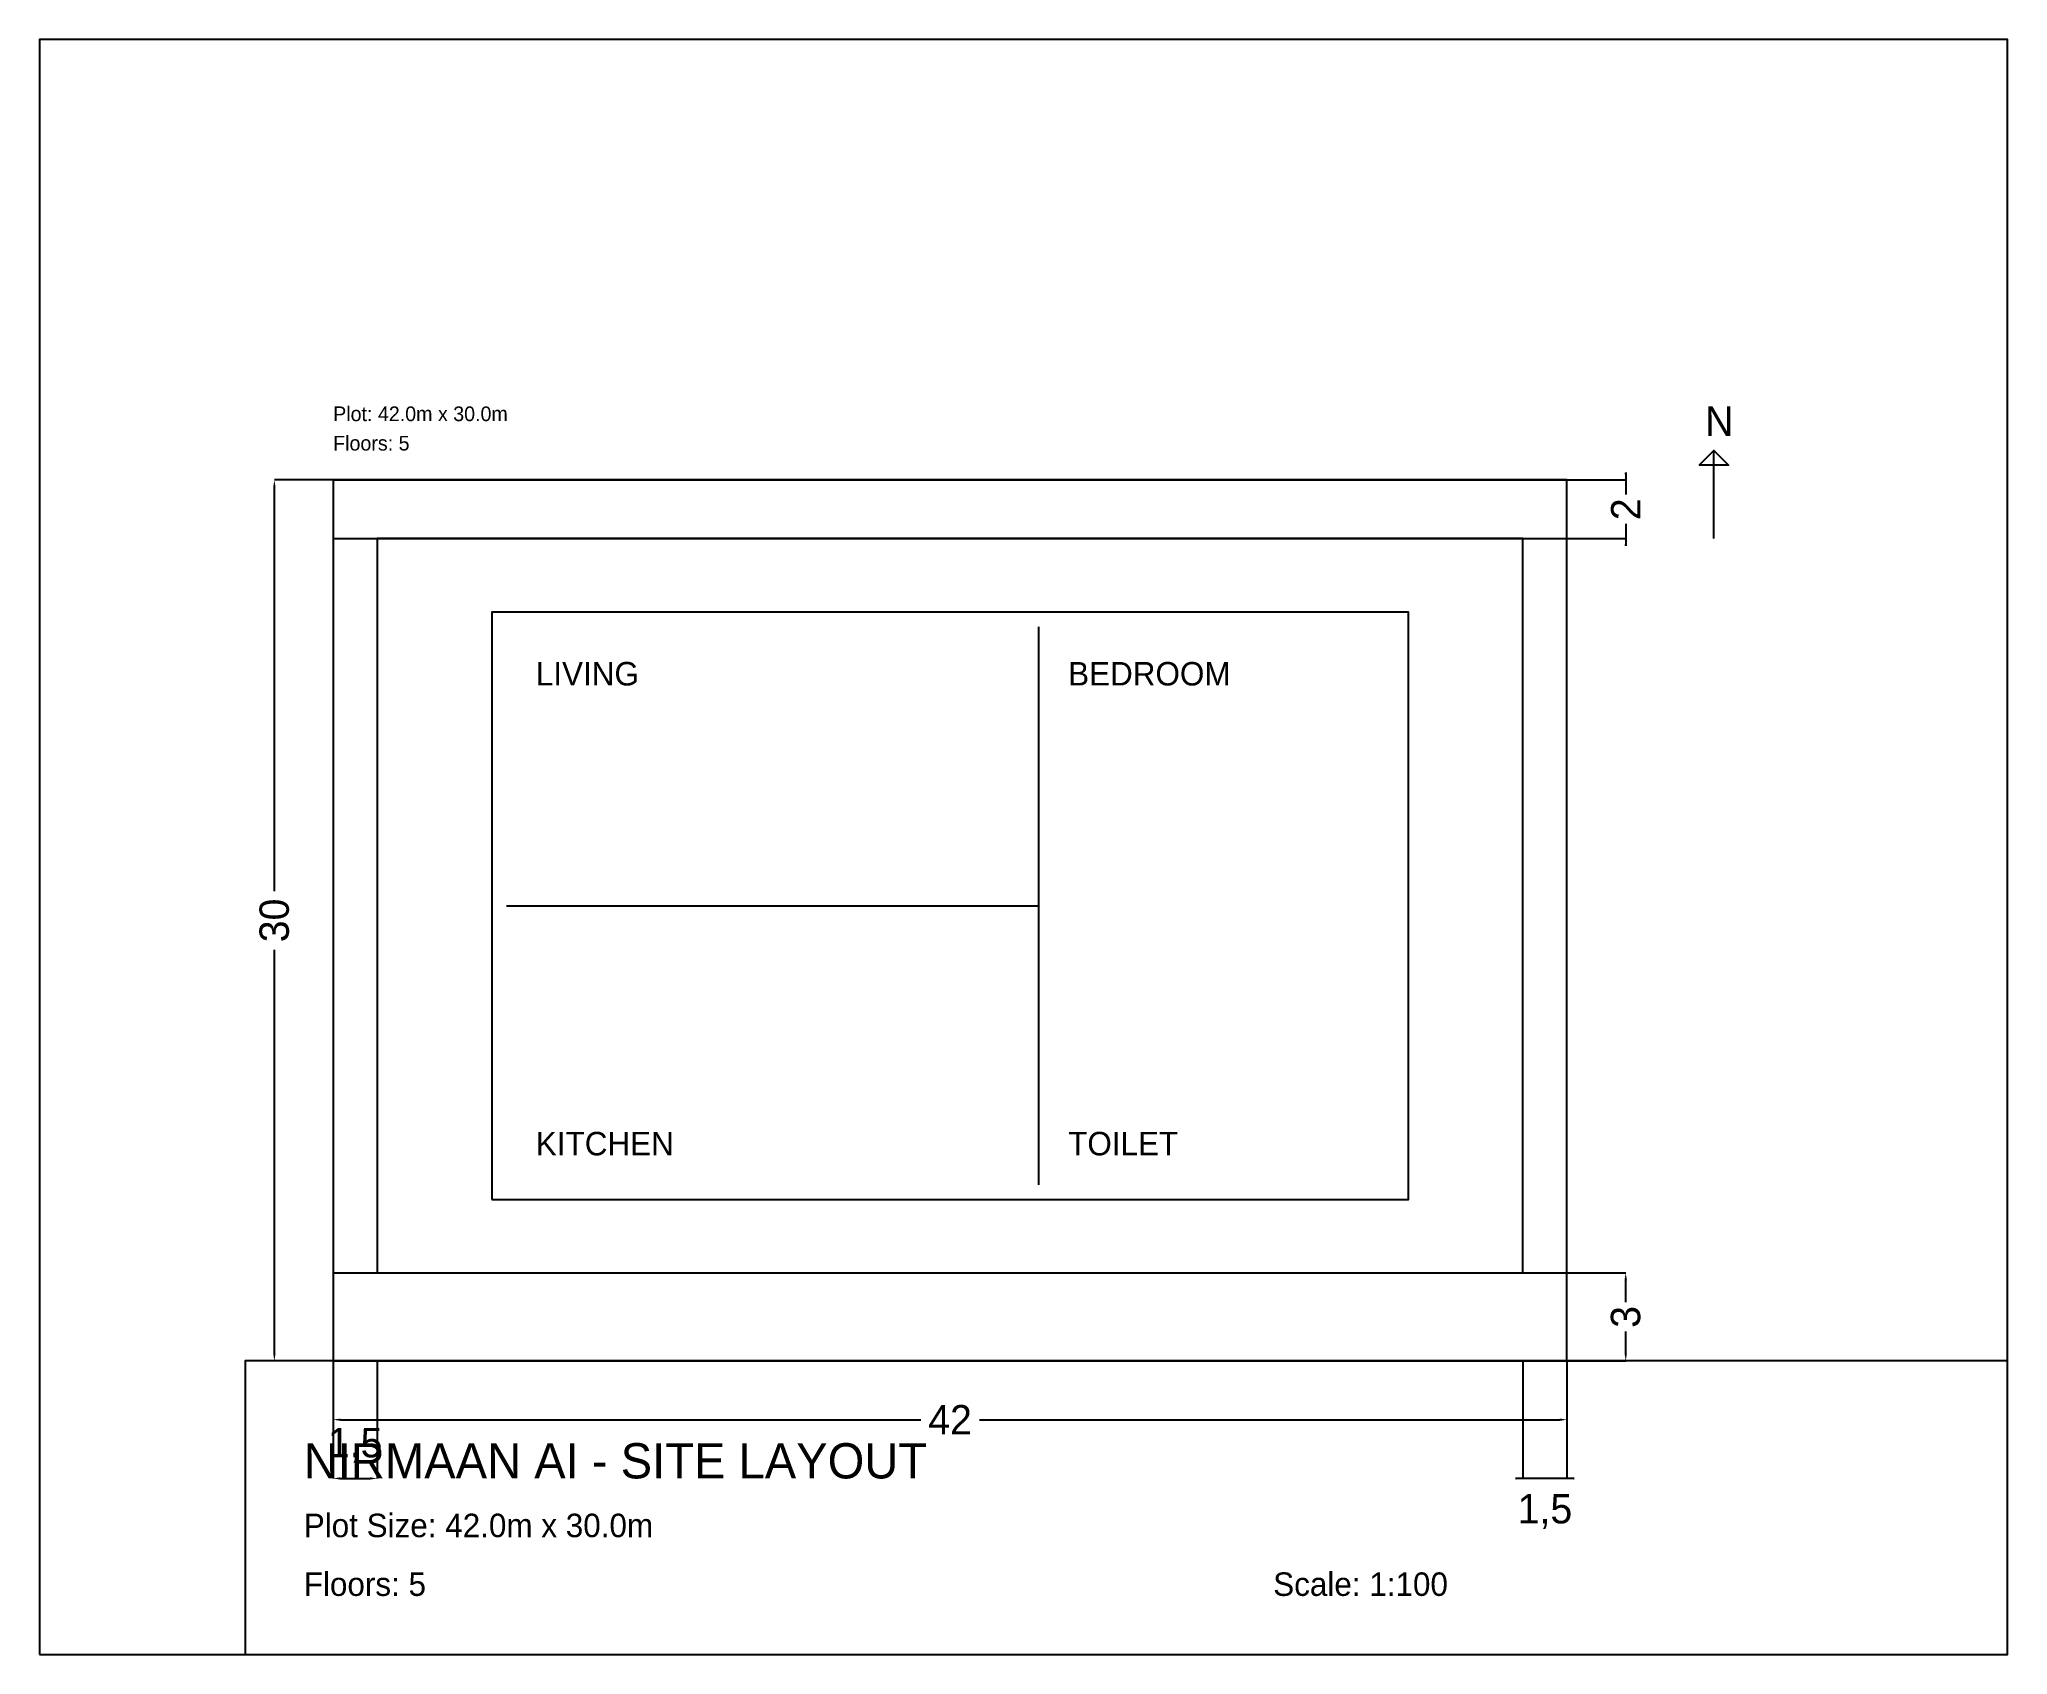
# Model space of a CAD drawing. Header units: metres. Extents: x -10 to 57, y -10 to 45.
import ezdxf

# ---------------------------------------------------------------- set-up
doc = ezdxf.new("R2010")
doc.units = ezdxf.units.M
for name, color, linetype in [('BUILDING', 1, 'Continuous'), ('PLOT', 7, 'Continuous'), ('SETBACK', 3, 'Continuous'), ('TEXT', 5, 'Continuous')]:
    doc.layers.add(name, color=color, linetype=linetype)
doc.dimstyles.get("Standard").update_dxf_attribs({"dimtxt": 2.5, "dimasz": 2.5, "dimexe": 1.25, "dimexo": 0.625, "dimtad": 1, "dimcen": 2.5, "dimazin": 3, "dimtfac": 1, "dimtmove": 0, "dimatfit": 3})

# ---------------------------------------------------------------- blocks, each defined once
blk = doc.blocks.new('_CLOSEDFILLED')
at = {"color": 0, "linetype": 'BYBLOCK'}
blk.add_solid([(-1, 0.16), (0, 0), (-1, -0.16)], dxfattribs=at)
blk = doc.blocks.new('*D1')
for p, q in [((0, 0), (0, -2)), ((42, 0), (42, -2)), ((0.25, -2), (20, -2)), ((22, -2), (41.75, -2))]:
    blk.add_line(p, q)
at = {"layer": 'Defpoints'}
for p in [(0, 0), (42, 0), (0, -2)]:
    blk.add_point(p, dxfattribs=at)
at = {"layer": 'TEXT', "xscale": 0.25, "yscale": 0.25, "rotation": 180}
blk.add_blockref('_CLOSEDFILLED', (0, -2), dxfattribs=at)
at = {"layer": 'TEXT', "xscale": 0.25, "yscale": 0.25}
blk.add_blockref('_CLOSEDFILLED', (42, -2), dxfattribs=at)
at = {"layer": 'TEXT', "insert": (21, -2), "char_height": 1, "attachment_point": 5}
blk.add_mtext('42', dxfattribs=at)
blk = doc.blocks.new('*D2')
for p, q in [((0, 30), (-2, 30)), ((-2, 16), (-2, 29.75)), ((-2, 0.25), (-2, 14)), ((0, 0), (-2, 0))]:
    blk.add_line(p, q)
at = {"layer": 'Defpoints'}
for p in [(0, 30), (-2, 0), (0, 0)]:
    blk.add_point(p, dxfattribs=at)
at = {"layer": 'TEXT', "xscale": 0.25, "yscale": 0.25}
for p, rotation in [((-2, 30), 90), ((-2, 0), 270)]:
    blk.add_blockref('_CLOSEDFILLED', p, dxfattribs=dict(at, rotation=rotation))
at = {"layer": 'TEXT', "insert": (-2, 15), "char_height": 1, "attachment_point": 5, "rotation": 90}
blk.add_mtext('30', dxfattribs=at)
blk = doc.blocks.new('*D3')
for p, q in [((0, 3), (44, 3)), ((44, 2), (44, 2.75)), ((44, 0.25), (44, 1)), ((0, 0), (44, 0))]:
    blk.add_line(p, q)
at = {"layer": 'Defpoints'}
for p in [(0, 3), (0, 0), (44, 0)]:
    blk.add_point(p, dxfattribs=at)
at = {"layer": 'TEXT', "xscale": 0.25, "yscale": 0.25}
for p, rotation in [((44, 3), 90), ((44, 0), 270)]:
    blk.add_blockref('_CLOSEDFILLED', p, dxfattribs=dict(at, rotation=rotation))
at = {"layer": 'TEXT', "insert": (44, 1.5), "char_height": 1, "attachment_point": 5, "rotation": 90}
blk.add_mtext('3', dxfattribs=at)
blk = doc.blocks.new('*D4')
for p, q in [((44, 30.25), (44, 29.5)), ((0, 30), (44, 30)), ((44, 28.5), (44, 27.75)), ((0, 28), (44, 28))]:
    blk.add_line(p, q)
at = {"layer": 'Defpoints'}
for p in [(0, 30), (44, 30), (0, 28)]:
    blk.add_point(p, dxfattribs=at)
at = {"layer": 'TEXT', "xscale": 0.25, "yscale": 0.25}
for p, rotation in [((44, 30), 270), ((44, 28), 90)]:
    blk.add_blockref('_CLOSEDFILLED', p, dxfattribs=dict(at, rotation=rotation))
at = {"layer": 'TEXT', "insert": (44, 29), "char_height": 1, "attachment_point": 5, "rotation": 90}
blk.add_mtext('2', dxfattribs=at)
blk = doc.blocks.new('*D5')
for p, q in [((0, 0), (0, -4)), ((1.5, 0), (1.5, -4)), ((0.25, -4), (1.25, -4))]:
    blk.add_line(p, q)
at = {"layer": 'Defpoints'}
for p in [(0, 0), (1.5, 0), (0, -4)]:
    blk.add_point(p, dxfattribs=at)
at = {"layer": 'TEXT', "xscale": 0.25, "yscale": 0.25, "rotation": 180}
blk.add_blockref('_CLOSEDFILLED', (0, -4), dxfattribs=at)
at = {"layer": 'TEXT', "xscale": 0.25, "yscale": 0.25}
blk.add_blockref('_CLOSEDFILLED', (1.5, -4), dxfattribs=at)
at = {"layer": 'TEXT', "insert": (0.75, -2.875), "char_height": 1, "attachment_point": 5}
blk.add_mtext('1,5', dxfattribs=at)
blk = doc.blocks.new('*D6')
for p, q in [((40.5, 0), (40.5, -4)), ((42, 0), (42, -4)), ((42.25, -4), (40.25, -4))]:
    blk.add_line(p, q)
at = {"layer": 'Defpoints'}
for p in [(40.5, 0), (42, 0), (42, -4)]:
    blk.add_point(p, dxfattribs=at)
at = {"layer": 'TEXT', "xscale": 0.25, "yscale": 0.25}
blk.add_blockref('_CLOSEDFILLED', (40.5, -4), dxfattribs=at)
at = {"layer": 'TEXT', "xscale": 0.25, "yscale": 0.25, "rotation": 180}
blk.add_blockref('_CLOSEDFILLED', (42, -4), dxfattribs=at)
at = {"layer": 'TEXT', "insert": (41.25, -5.125), "char_height": 1, "attachment_point": 5}
blk.add_mtext('1,5', dxfattribs=at)

msp = doc.modelspace()

# ---------------------------------------------------------------- linework, layer by layer
at = {"layer": 'BUILDING'}
for p, q in [((24.02, 6), (24.02, 25)), ((5.9, 15.5), (24.02, 15.5))]:
    msp.add_line(p, q, dxfattribs=at)
msp.add_lwpolyline([(5.4, 5.5), (36.6, 5.5), (36.6, 25.5), (5.4, 25.5), (5.4, 5.5)], dxfattribs=at)
at = {"layer": 'PLOT'}
for points in [[(-10, -10), (57, -10), (57, 45), (-10, 45), (-10, -10)], [(0, 0), (42, 0), (42, 30), (0, 30), (0, 0)], [(-3, -10), (57, -10), (57, 0), (-3, 0), (-3, -10)]]:
    msp.add_lwpolyline(points, dxfattribs=at)
at = {"layer": 'SETBACK'}
msp.add_lwpolyline([(1.5, 3), (40.5, 3), (40.5, 28), (1.5, 28), (1.5, 3)], dxfattribs=at)
at = {"layer": 'TEXT'}
msp.add_line((47, 28), (47, 31), dxfattribs=at)
msp.add_lwpolyline([(46.5, 30.5), (47, 31), (47.5, 30.5), (46.5, 30.5)], dxfattribs=at)

# ---------------------------------------------------------------- texts
for s, height, p in [('Plot: 42.0m x 30.0m', 0.5, (0, 32)), ('N', 1, (46.7, 31.5)), ('Floors: 5', 0.5, (0, 31)), ('LIVING', 0.8, (6.9, 23)), ('BEDROOM', 0.8, (25.02, 23)), ('KITCHEN', 0.8, (6.9, 7)), ('TOILET', 0.8, (25.02, 7)), ('NIRMAAN AI - SITE LAYOUT', 1.2, (-1, -4)), ('Plot Size: 42.0m x 30.0m', 0.8, (-1, -6)), ('Floors: 5', 0.8, (-1, -8)), ('Scale: 1:100', 0.8, (32, -8))]:
    msp.add_text(s, height=height, dxfattribs=at).set_placement(p)

# ---------------------------------------------------------------- dimensions: what is measured, and where the dimension line sits
for base, p1, p2, picture, middle in [((44, 30), (0, 30), (0, 28), '*D4', (44, 29)), ((-2, 0), (0, 0), (0, 30), '*D2', (-2, 15)), ((44, 0), (0, 0), (0, 3), '*D3', (44, 1.5))]:
    dim = msp.add_linear_dim(base=base, p1=p1, p2=p2, angle=90, dimstyle='Standard', dxfattribs=at)
    dim.commit()
    dim.dimension.update_dxf_attribs({"geometry": picture, "text_midpoint": middle})
for base, p1, p2, picture, middle in [((0, -4), (0, 0), (1.5, 0), '*D5', (0.75, -2.875)), ((0, -2), (0, 0), (42, 0), '*D1', (21, -2)), ((42, -4), (42, 0), (40.5, 0), '*D6', (41.25, -5.125))]:
    dim = msp.add_linear_dim(base=base, p1=p1, p2=p2, dimstyle='Standard', dxfattribs=at)
    dim.commit()
    dim.dimension.update_dxf_attribs({"geometry": picture, "text_midpoint": middle})

doc.saveas('drawing.dxf')
